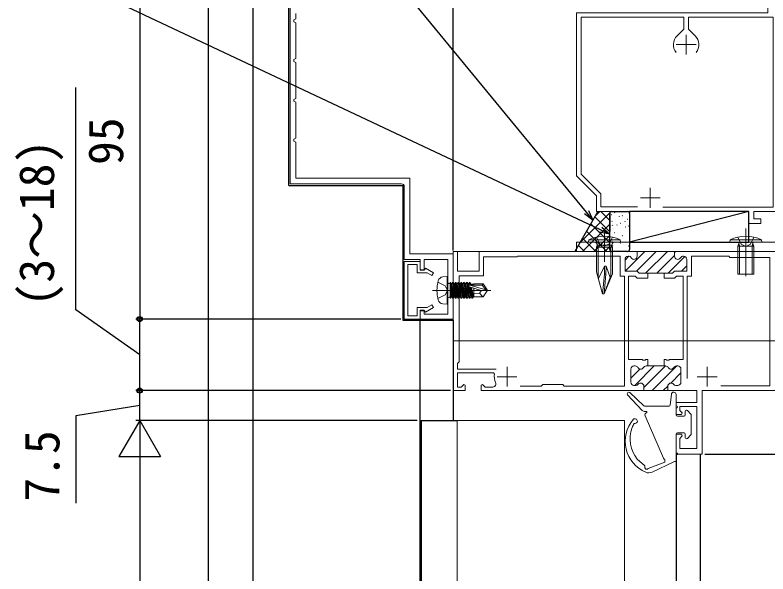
# Model space of a CAD drawing. Units: millimetres, scale not verified. Extents: x -525 to 525, y -783 to 779.
# Drawn here: x -344.1 to -154.9, y 256.7 to 397.3 of the extents above; entities that cross this region are included whole.
import ezdxf
from ezdxf.enums import TextEntityAlignment as Align

# ---------------------------------------------------------------- set-up
doc = ezdxf.new("R2010")
doc.units = ezdxf.units.MM
doc.header["$LTSCALE"] = 4
for name, color, linetype, lineweight in [('0-2_YKK_11', 211, 'Continuous', 18), ('0-3_YKK_11E', 4, 'Continuous', 18), ('0-5_YKK_13', 4, 'Continuous', 18)]:
    doc.layers.add(name, color=color, linetype=linetype, lineweight=lineweight)
for name, color, linetype in [('0-4_YKK_12', 2, 'Continuous'), ('0-6_YKK_D', 6, 'Continuous'), ('0-8_YSS_K', 3, 'Continuous')]:
    doc.layers.add(name, color=color, linetype=linetype)
doc.styles.add('ＭＳ ゴシック', font='')
doc.styles.get('ＭＳ ゴシック').set_extended_font_data('MS Gothic')

msp = doc.modelspace()

# ---------------------------------------------------------------- linework, layer by layer
at = {"layer": '0-2_YKK_11'}
for p, q in [((-190.701, 332.907), (-185.778, 337.829)), ((-187.95, 332.829), (-182.95, 337.829)), ((-185.621, 332.329), (-180.121, 337.829)), ((-182.793, 332.329), (-178.35, 336.772)), ((-190.8, 335.636), (-189.816, 336.62)), ((-190, 336.629), (-189.935, 336.629)), ((-190, 336.629), (-189.935, 336.629)), ((-179.964, 332.329), (-175.747, 336.547)), ((-176.1, 336.629), (-176.164, 336.629)), ((-176.164, 336.629), (-176.1, 336.629)), ((-176.636, 332.829), (-175.3, 334.166)), ((-220.45, 308.829), (-220.45, 303.829)), ((-188.55, 309.029), (-188.235, 309.029)), ((-188.55, 309.029), (-188.235, 309.029)), ((-188.365, 304.129), (-183.465, 309.029)), ((-186.05, 303.617), (-180.637, 309.029)), ((-184.009, 302.829), (-177.809, 309.029)), ((-177.55, 309.029), (-177.864, 309.029)), ((-177.864, 309.029), (-177.55, 309.029)), ((-170.15, 308.829), (-170.15, 303.829)), ((-189.35, 305.973), (-187.064, 308.259)), ((-189.35, 304.929), (-189.35, 308.229)), ((-189.35, 304.929), (-189.35, 308.229)), ((-179.281, 304.729), (-176.75, 307.26)), ((-176.75, 304.929), (-176.75, 308.229)), ((-176.75, 308.229), (-176.75, 304.929)), ((-222.95, 306.329), (-217.95, 306.329)), ((-172.65, 306.329), (-167.65, 306.329)), ((-188.099, 304.129), (-188.55, 304.129)), ((-188.099, 304.129), (-188.55, 304.129)), ((-181.18, 302.829), (-180.049, 303.96)), ((-180.05, 303.929), (-180.05, 302.829)), ((-178.001, 304.129), (-177.55, 304.129)), ((-177.55, 304.129), (-178.001, 304.129))]:
    msp.add_line(p, q, dxfattribs=at)
at = {"layer": '0-2_YKK_11', "color": 30}
for points in [[(-274.95, 415.83), (-274.95, 354.83), (-246.95, 354.83)], [(-246.25, 354.13), (-246.25, 335.83), (-242.25, 335.83), (-242.25, 333.13), (-241.25, 333.13), (-241.25, 335.83), (-235.35, 335.83), (-235.35, 322.03), (-241.25, 322.03), (-241.25, 323.03), (-242.25, 323.03), (-242.25, 320.83), (-233.95, 320.83), (-233.95, 337.23), (-244.85, 337.23), (-244.85, 356.23), (-273.55, 356.23), (-273.55, 365.33), (-274.05, 365.585), (-274.05, 366.075), (-273.55, 366.33), (-273.55, 375.33), (-274.05, 375.585), (-274.05, 376.075), (-273.55, 376.33), (-273.55, 385.326), (-274.05, 385.581), (-274.05, 386.071), (-273.55, 386.326), (-273.55, 395.33), (-274.05, 395.585), (-274.05, 396.075), (-273.55, 396.33), (-273.55, 397.63)]]:
    msp.add_lwpolyline(points, dxfattribs=at)
at = {"layer": '0-2_YKK_11'}
for points in [[(-187.75, 336.629), (-187.75, 337.829), (-227.45, 337.829), (-227.45, 332.829), (-232.85, 332.829), (-232.85, 337.829), (-233.95, 337.829), (-233.95, 302.829), (-230.95, 302.829), (-230.95, 304.23), (-231.32, 304.383), (-231.974, 303.729), (-232.85, 303.729), (-232.85, 307.329), (-223.879, 307.329), (-223.585, 306.969)], [(-187.75, 336.629), (-187.75, 337.829), (-178.05, 337.829), (-152.95, 337.829)], [(-217.103, 303.929), (-211.85, 303.929), (-211.45, 304.329), (-206.45, 304.329), (-206.05, 303.929), (-190.95, 303.929), (-190.95, 331.629), (-192, 331.629), (-192, 336.629), (-217.75, 336.629), (-217.95, 336.429), (-226.35, 336.429), (-226.35, 331.729), (-232.45, 331.729), (-232.45, 310.029), (-232.85, 309.629), (-232.85, 308.229), (-223.171, 308.229)], [(-185.464, 309.029), (-185.1, 309.029), (-185.1, 310.629), (-185.591, 310.629), (-185.775, 310.509), (-186.325, 310.509), (-186.508, 310.629), (-189.95, 310.629), (-189.95, 331.629), (-188.247, 331.629), (-187.747, 331.129), (-185.1, 331.129), (-185.1, 332.329), (-187.25, 332.329), (-187.75, 332.829), (-190.8, 332.829), (-190.8, 335.829)], [(-175.3, 335.829), (-175.3, 332.829), (-178.35, 332.829), (-178.85, 332.329), (-181, 332.329), (-185.1, 332.329), (-187.25, 332.329), (-187.75, 332.829), (-190.8, 332.829), (-190.8, 335.829)], [(-180.635, 309.029), (-181, 309.029), (-181, 310.629), (-180.508, 310.629), (-180.325, 310.509), (-179.775, 310.509), (-179.591, 310.629), (-176.15, 310.629), (-176.15, 331.629), (-177.853, 331.629), (-178.353, 331.129), (-181, 331.129), (-181, 332.329), (-178.85, 332.329), (-178.35, 332.829), (-175.3, 332.829), (-175.3, 335.829)], [(-175.15, 305.829), (-175.15, 331.629), (-174.1, 331.629), (-174.1, 336.629), (-164.75, 336.629), (-164.45, 336.329), (-154.45, 336.329), (-154.45, 304.029), (-166.751, 304.029)], [(-185.464, 309.029), (-185.1, 309.029), (-181, 309.029), (-180.635, 309.029)], [(-224.022, 303.729), (-225.925, 303.729), (-226.579, 304.383), (-226.95, 304.23), (-226.95, 302.829)], [(-226.95, 302.829), (-186.05, 302.829), (-186.05, 303.929)], [(-180.05, 302.829), (-186.05, 302.829), (-186.05, 303.929)], [(-152.95, 302.829), (-171.45, 302.829), (-171.45, 286.829), (-177.95, 286.829), (-177.95, 291.829), (-176.572, 291.829), (-176.414, 291.441), (-177.05, 290.805), (-177.05, 288.229), (-172.75, 288.229), (-172.75, 298.829), (-177.05, 298.829), (-177.05, 297.854), (-176.413, 297.217), (-176.574, 296.829), (-177.95, 296.829), (-177.95, 299.829), (-172.75, 299.829), (-172.75, 302.829), (-180.05, 302.829), (-180.05, 303.929)]]:
    msp.add_lwpolyline(points, dxfattribs=at)
msp.add_lwpolyline([(-178.35, 336.629), (-178.35, 337.529), (-178.05, 337.829), (-178.35, 337.529)], close=True, dxfattribs=at)
at = {"layer": '0-2_YKK_11', "color": 30}
msp.add_lwpolyline([(-246.25, 335.33), (-246.25, 320.83), (-242.25, 320.83), (-242.25, 322.93), (-241.15, 322.93), (-240.934, 322.556), (-238.95, 323.702), (-239.35, 324.395), (-240.502, 323.73), (-243.05, 323.73), (-243.05, 321.63), (-245.35, 321.63), (-245.35, 334.53), (-243.05, 334.53), (-243.05, 332.43), (-240.502, 332.43), (-239.35, 331.764), (-238.95, 332.457), (-240.934, 333.603), (-241.15, 333.23), (-242.25, 333.23), (-242.25, 335.33)], close=True, dxfattribs=at)
msp.add_arc((-246.95, 354.13), 0.7, 0.00001, 89.99999, dxfattribs=at)
at = {"layer": '0-2_YKK_11'}
for centre, radius, start, end in [((-190, 335.829), 0.8, 90.00001, 179.99999), ((-190, 335.829), 0.8, 90.00001, 179.99999), ((-189.935, 335.829), 0.8, 30.00001, 90.00004), ((-189.935, 335.829), 0.8, 30.00001, 90.00004), ((-188.55, 336.629), 0.8, 210, 0.00001), ((-188.55, 336.629), 0.8, 210, 0.00001), ((-177.55, 336.629), 0.8, 179.99999, 330), ((-177.55, 336.629), 0.8, 179.99999, 330), ((-176.164, 335.829), 0.8, 89.99996, 149.99999), ((-176.164, 335.829), 0.8, 89.99996, 149.99999), ((-176.1, 335.829), 0.8, 0.00001, 89.99999), ((-176.1, 335.829), 0.8, 0.00001, 89.99999), ((-188.55, 308.229), 0.8, 90.00001, 179.99999), ((-188.55, 308.229), 0.8, 90.00001, 179.99999), ((-188.235, 308.229), 0.8, 30.00001, 90.00004), ((-188.235, 308.229), 0.8, 30.00001, 90.00004), ((-186.85, 309.029), 0.8, 210, 330), ((-186.85, 309.029), 0.8, 210, 330), ((-185.464, 308.229), 0.8, 89.99996, 149.99999), ((-185.464, 308.229), 0.8, 89.99996, 149.99999), ((-180.635, 308.229), 0.8, 30.00001, 90.00004), ((-180.635, 308.229), 0.8, 30.00001, 90.00004), ((-179.25, 309.029), 0.8, 210, 330), ((-179.25, 309.029), 0.8, 210, 330), ((-177.864, 308.229), 0.8, 89.99996, 149.99999), ((-177.864, 308.229), 0.8, 89.99996, 149.99999), ((-177.55, 308.229), 0.8, 0.00001, 89.99999), ((-177.55, 308.229), 0.8, 0.00001, 89.99999), ((-220.45, 306.329), 3.2, 168.46306, 206.74369), ((-224.022, 304.529), 0.8, 269.99998, 26.74369), ((-188.55, 304.929), 0.8, 180.00001, 269.99999), ((-188.55, 304.929), 0.8, 180.00001, 269.99999), ((-186.85, 303.929), 0.8, 0.00001, 141.31781), ((-186.85, 303.929), 0.8, 0.00001, 141.31781), ((-179.25, 303.929), 0.8, 38.68219, 179.99999), ((-179.25, 303.929), 0.8, 38.68219, 179.99999), ((-177.55, 304.929), 0.8, 270.00001, 359.99999), ((-177.55, 304.929), 0.8, 270.00001, 359.99999), ((-188.099, 304.929), 0.8, 269.99999, 321.31781), ((-188.099, 304.929), 0.8, 269.99999, 321.31781), ((-178.001, 304.929), 0.8, 218.68219, 270.00001), ((-178.001, 304.929), 0.8, 218.68219, 270.00001)]:
    msp.add_arc(centre, radius, start, end, dxfattribs=at)
at = {"layer": '0-3_YKK_11E'}
for p, q in [((-175.449, 392.33), (-175.449, 387.33)), ((-177.949, 389.83), (-172.949, 389.83)), ((-184.449, 353.83), (-184.449, 348.83)), ((-186.949, 351.33), (-181.949, 351.33))]:
    msp.add_line(p, q, dxfattribs=at)
for points in [[(-152.449, 417.83), (-154.949, 417.83), (-154.949, 397.83), (-202.949, 397.83), (-202.949, 356.83), (-197.949, 351.83), (-197.949, 347.83), (-166.649, 347.83), (-159.649, 347.83), (-159.649, 344.83), (-156.649, 344.83), (-156.649, 346.03), (-158.449, 346.03), (-158.449, 347.83), (-146.649, 347.83)], [(-177.712, 392.093), (-176.049, 393.756), (-176.049, 396.73), (-201.849, 396.73), (-201.849, 357.286), (-196.849, 352.286), (-196.849, 349.03), (-187.682, 349.03)], [(-181.274, 348.93), (-153.549, 348.93), (-153.549, 396.73), (-174.849, 396.73), (-174.849, 393.756), (-173.187, 392.093)]]:
    msp.add_lwpolyline(points, dxfattribs=at)
for start, end in [(135, 218.3665), (321.63348, 44.99999)]:
    msp.add_arc((-175.449, 389.83), 3.2, start, end, dxfattribs=at)
at = {"layer": '0-4_YKK_12'}
for p, q in [((-295.448, 117.057), (-295.448, 416.23)), ((-275.238, 354.43), (-275.238, 416.23)), ((-284.251, 117.057), (-284.251, 400.73)), ((-275.238, 354.43), (-246.55, 354.43)), ((-246.55, 320.43), (-246.55, 354.43)), ((-233.95, 320.43), (-246.55, 320.43)), ((-242.25, 117.057), (-242.25, 320.43)), ((-233.95, 320.53), (-233.95, 295.33)), ((-242.049, 295.33), (-242.049, 117.057)), ((-242.049, 295.33), (-232.949, 295.33)), ((-177.95, 286.829), (-177.95, 117.057)), ((-171.949, 286.829), (-171.949, 117.057))]:
    msp.add_line(p, q, dxfattribs=at)
at = {"layer": '0-5_YKK_13'}
for p, q in [((-195.95, 335.202), (-195.95, 342.555)), ((-160.45, 343.63), (-160.45, 331.642)), ((-160.45, 331.616), (-160.45, 342.555)), ((-164.45, 340.13), (-164.393, 340.772)), ((-162.45, 332.13), (-162.45, 339.13)), ((-197.492, 331.02), (-195.949, 334.13)), ((-195.949, 334.138), (-195.991, 332.13)), ((-194.537, 331.282), (-195.549, 334.13)), ((-235.45, 331.53), (-236.569, 331.432)), ((-235.45, 331.53), (-235.45, 324.53)), ((-195.993, 332.13), (-196.45, 327.13)), ((-195.993, 332.13), (-195.591, 332.13)), ((-162.45, 332.13), (-158.45, 332.13)), ((-234.95, 329.76), (-234.75, 329.76)), ((-234.75, 330.009), (-234.75, 326.051)), ((-234.75, 330.009), (-234.662, 330.009)), ((-233.962, 326.051), (-234.662, 330.009)), ((-234.662, 330.009), (-234.444, 329.63)), ((-234.444, 329.63), (-233.744, 326.43)), ((-234.356, 329.63), (-234.444, 329.63)), ((-234.137, 330.009), (-234.356, 329.63)), ((-233.656, 326.43), (-234.356, 329.63)), ((-234.137, 330.009), (-233.962, 330.009)), ((-233.262, 326.051), (-233.962, 330.009)), ((-233.962, 330.009), (-233.744, 329.63)), ((-233.744, 329.63), (-233.044, 326.43)), ((-233.656, 329.63), (-233.744, 329.63)), ((-233.437, 330.009), (-233.656, 329.63)), ((-232.956, 329.63), (-233.044, 329.63)), ((-232.737, 330.009), (-232.956, 329.63)), ((-232.256, 326.43), (-232.956, 329.63)), ((-232.737, 330.009), (-232.562, 330.009)), ((-232.737, 330.009), (-232.037, 326.051)), ((-232.562, 330.009), (-232.344, 329.63)), ((-231.862, 326.051), (-232.562, 330.009)), ((-232.344, 329.63), (-231.644, 326.43)), ((-232.256, 329.63), (-232.344, 329.63)), ((-232.037, 330.009), (-232.256, 329.63)), ((-231.556, 326.43), (-232.256, 329.63)), ((-232.037, 330.009), (-231.337, 326.051)), ((-232.037, 330.009), (-231.862, 330.009)), ((-231.862, 330.009), (-231.644, 329.63)), ((-231.162, 326.051), (-231.862, 330.009)), ((-231.644, 329.63), (-230.944, 326.43)), ((-231.556, 329.63), (-231.644, 329.63)), ((-231.337, 330.009), (-231.556, 329.63)), ((-230.856, 326.43), (-231.556, 329.63)), ((-231.337, 330.009), (-230.637, 326.051)), ((-231.337, 330.009), (-231.162, 330.009)), ((-231.162, 330.009), (-230.944, 329.63)), ((-230.462, 326.051), (-231.162, 330.009)), ((-230.944, 329.63), (-230.244, 326.43)), ((-230.856, 329.63), (-230.944, 329.63)), ((-230.637, 330.009), (-230.856, 329.63)), ((-230.156, 326.43), (-230.856, 329.63)), ((-230.637, 330.009), (-229.937, 326.051)), ((-230.637, 330.009), (-230.462, 330.009)), ((-230.462, 330.009), (-230.244, 329.63)), ((-229.762, 326.051), (-230.462, 330.009)), ((-230.244, 329.63), (-229.544, 326.43)), ((-230.156, 329.63), (-230.244, 329.63)), ((-229.937, 330.009), (-230.156, 329.63)), ((-229.456, 326.43), (-230.156, 329.63)), ((-229.937, 330.009), (-229.825, 329.379)), ((-229.937, 330.009), (-229.762, 330.009)), ((-229.651, 329.38), (-229.762, 330.009)), ((-228.75, 329.63), (-229.544, 329.63)), ((-228.75, 329.68), (-228.75, 329.38)), ((-226.655, 329.38), (-225.811, 328.18)), ((-226.461, 329.68), (-225.45, 328.18)), ((-239.203, 328.03), (-224.52, 328.03)), ((-234.75, 327.829), (-234.444, 326.43)), ((-226.956, 328.03), (-229.856, 328.889)), ((-229.732, 328.852), (-229.237, 326.051)), ((-229.062, 326.051), (-229.548, 328.798)), ((-229.349, 328.739), (-228.844, 326.43)), ((-228.75, 328.561), (-228.75, 326.38)), ((-227.35, 327.33), (-226.538, 326.38)), ((-226.956, 328.03), (-225.45, 328.03)), ((-226.956, 328.03), (-225.45, 327.88)), ((-226.461, 326.38), (-225.45, 327.88)), ((-225.811, 328.18), (-225.45, 328.18)), ((-225.45, 328.18), (-225.45, 327.88)), ((-234.95, 326.3), (-234.75, 326.3)), ((-234.662, 326.051), (-234.444, 326.43)), ((-234.356, 326.43), (-234.444, 326.43)), ((-233.962, 326.051), (-233.744, 326.43)), ((-233.656, 326.43), (-233.744, 326.43)), ((-233.437, 326.051), (-233.262, 326.051)), ((-233.262, 326.051), (-233.044, 326.43)), ((-232.956, 326.43), (-233.044, 326.43)), ((-232.562, 326.051), (-232.344, 326.43)), ((-232.256, 326.43), (-232.344, 326.43)), ((-232.037, 326.051), (-232.256, 326.43)), ((-232.037, 326.051), (-231.862, 326.051)), ((-231.862, 326.051), (-231.644, 326.43)), ((-231.556, 326.43), (-231.644, 326.43)), ((-231.337, 326.051), (-231.556, 326.43)), ((-231.337, 326.051), (-231.162, 326.051)), ((-231.162, 326.051), (-230.944, 326.43)), ((-230.856, 326.43), (-230.944, 326.43)), ((-230.637, 326.051), (-230.856, 326.43)), ((-230.637, 326.051), (-230.462, 326.051)), ((-230.462, 326.051), (-230.244, 326.43)), ((-230.156, 326.43), (-230.244, 326.43)), ((-229.937, 326.051), (-230.156, 326.43)), ((-229.937, 326.051), (-229.762, 326.051)), ((-229.762, 326.051), (-229.544, 326.43)), ((-229.456, 326.43), (-229.544, 326.43)), ((-229.237, 326.051), (-229.456, 326.43)), ((-229.237, 326.051), (-229.062, 326.051)), ((-229.062, 326.051), (-228.844, 326.43)), ((-228.756, 326.43), (-228.844, 326.43)), ((-228.75, 326.38), (-226.461, 326.38)), ((-235.45, 324.53), (-236.569, 324.628)), ((-186.506, 297.849), (-190.142, 301.757)), ((-186.036, 299.011), (-189.576, 302.322)), ((-179.421, 299.199), (-179.146, 301.891)), ((-177.949, 299.03), (-177.949, 301.83)), ((-179.72, 298.93), (-185.831, 298.93)), ((-185.343, 297.53), (-185.773, 297.53)), ((-185.399, 297.53), (-185.773, 297.53)), ((-185.343, 297.53), (-185.343, 297.311)), ((-177.949, 296.73), (-177.949, 298.43)), ((-175.649, 296.73), (-175.649, 297.63)), ((-174.237, 296.942), (-175.137, 297.842)), ((-190.949, 117.057), (-190.949, 295.33)), ((-185.74, 296.484), (-181.163, 285.803)), ((-175.949, 296.43), (-177.649, 296.43)), ((-174.149, 296.73), (-174.149, 291.93)), ((-177.949, 287.08), (-177.949, 291.93)), ((-175.949, 292.23), (-177.649, 292.23)), ((-175.649, 291.03), (-175.649, 291.93)), ((-174.237, 291.718), (-175.137, 290.818)), ((-177.953, 285.105), (-177.949, 286.78)), ((-177.649, 287.08), (-177.949, 287.08)), ((-177.649, 286.78), (-177.949, 286.78)), ((-177.649, 286.78), (-177.649, 287.08)), ((-187.72, 285.618), (-185.91, 284.02)), ((-184.98, 283.197), (-180.765, 284.832)), ((-178.325, 284.967), (-183.976, 282.334)), ((-180.765, 285.468), (-180.765, 284.832))]:
    msp.add_line(p, q, dxfattribs=at)
at = {"layer": '0-5_YKK_13', "color": 80}
msp.add_line((-202.95, 337.83), (-152.95, 337.83), dxfattribs=at)
at = {"layer": '0-5_YKK_13'}
for points in [[(-199.95, 340.13), (-191.95, 340.13), (-192.006, 340.772), (-199.893, 340.772)], [(-233.95, 337.83), (-152.95, 337.83), (-152.95, 315.329), (-233.95, 315.329)]]:
    msp.add_lwpolyline(points, close=True, dxfattribs=at)
for points in [[(-197.95, 341.441), (-197.095, 339.726), (-195.95, 339.118), (-194.805, 339.726), (-193.95, 341.441)], [(-164.45, 340.13), (-156.45, 340.13), (-156.506, 340.772), (-164.393, 340.772)], [(-162.45, 341.417), (-161.595, 339.687), (-160.45, 339.078), (-159.305, 339.687), (-158.45, 341.417)], [(-194.073, 339.425), (-193.95, 338.93), (-193.95, 332.197), (-196.049, 327.13), (-196.45, 327.13), (-197.95, 332.728), (-197.95, 338.93), (-193.95, 338.93)], [(-197.571, 331.313), (-197.571, 338.93), (-197.826, 339.425), (-197.95, 338.93)], [(-195.95, 334.13), (-195.549, 334.13), (-195.591, 332.13), (-196.049, 327.13), (-194.537, 331.282), (-194.329, 331.282), (-194.329, 338.93), (-194.073, 339.425), (-197.826, 339.425)], [(-158.45, 332.13), (-158.45, 339.13), (-162.45, 339.13), (-162.191, 339.863), (-162.38, 340.13)], [(-162.181, 339.956), (-162.071, 339.13), (-162.071, 332.13)], [(-158.718, 339.956), (-158.829, 339.13), (-158.829, 332.13)], [(-158.45, 339.13), (-158.708, 339.863), (-158.52, 340.13)], [(-237.813, 330.08), (-235.998, 329.175), (-235.389, 328.03)], [(-234.75, 329.515), (-234.137, 326.051), (-233.962, 326.051)], [(-234.137, 330.009), (-233.437, 326.051), (-233.656, 326.43)], [(-232.737, 326.051), (-232.956, 326.43), (-233.656, 329.63)], [(-233.437, 330.009), (-232.737, 326.051), (-232.562, 326.051), (-233.262, 330.009)], [(-233.437, 330.009), (-233.262, 330.009), (-233.044, 329.63), (-232.344, 326.43)], [(-225.811, 328.18), (-229.801, 329.38), (-226.655, 329.38)], [(-229.762, 330.009), (-229.544, 329.63), (-229.489, 329.38)], [(-228.75, 329.68), (-226.461, 329.68), (-226.655, 329.38)], [(-237.813, 325.98), (-235.998, 326.885), (-235.389, 328.03)], [(-234.137, 326.051), (-234.356, 326.43), (-234.75, 328.23)], [(-226.849, 328.03), (-227.35, 327.33), (-228.75, 327.19)], [(-234.75, 326.051), (-234.662, 326.051), (-234.75, 326.544)], [(-190.949, 295.33), (-232.949, 295.33), (-232.949, 117.057)]]:
    msp.add_lwpolyline(points, dxfattribs=at)
at = {"layer": '0-5_YKK_13', "color": 80}
msp.add_lwpolyline([(-202.95, 337.83), (-202.95, 340.13), (-152.95, 340.13)], dxfattribs=at)
at = {"layer": '0-5_YKK_13'}
for centre, radius, start, end in [((-195.95, 332.13), 9.5, 65.47225, 114.52775), ((-160.45, 332.13), 9.5, 65.47227, 114.52771), ((-198.417, 339.53), 0.6, 349.90903, 90), ((-193.483, 339.53), 0.6, 90, 190.09093), ((-236.456, 330.137), 1.3, 95, 164.11915), ((-229.05, 328.03), 9, 164.11915, 195.88085), ((-234.95, 330.26), 0.5, 180, 270), ((-229.801, 329.131), 0.248, 90, 257.19096), ((-236.456, 325.923), 1.3, 195.88085, 265), ((-234.95, 325.8), 0.5, 90, 180), ((-189.849, 302.03), 0.4, 46.91459, 222.93266), ((-178.549, 301.83), 0.6, 0, 174.15516), ((-185.831, 299.23), 0.3, 226.91459, 270), ((-179.72, 299.23), 0.3, 270, 354.15516), ((-177.949, 298.73), 0.3, 270, 90), ((-185.773, 298.53), 1, 222.93266, 270), ((-185.193, 296.73), 0.6, 104.47751, 204.15731), ((-175.349, 297.63), 0.3, 45, 180), ((-182.31, 290.082), 8.444, 139.60262, 247.07252), ((-188.291, 295.157), 0.6, 250.18504, 138.50831), ((-177.649, 296.73), 0.3, 180, 270), ((-175.949, 296.73), 0.3, 270, 0), ((-174.449, 296.73), 0.3, 0, 45), ((-181.661, 290.656), 7.881, 158.73447, 219.74648), ((-181.539, 290.642), 8, 150.40359, 158.95261), ((-177.649, 291.93), 0.3, 90, 180), ((-175.949, 291.93), 0.3, 0, 90), ((-174.449, 291.93), 0.3, 315, 0), ((-175.349, 291.03), 0.3, 180, 315), ((-180.615, 286.049), 0.6, 204.15731, 255.52249), ((-186.108, 283.795), 0.3, 340.58801, 48.5637), ((-178.218, 285.247), 0.3, 248.96036, 331.77961), ((-185.354, 283.529), 0.5, 160.58801, 300.37627), ((-185.354, 283.529), 0.5, 178.58801, 318.37627), ((-184.82, 284.147), 2, 247.07252, 294.98416)]:
    msp.add_arc(centre, radius, start, end, dxfattribs=at)
at = {"layer": '0-6_YKK_D'}
for p, q in [((-233.95, 338.03), (-233.95, 473.43)), ((-233.95, 338.53), (-233.95, 473.43)), ((-312.749, 415.83), (-312.749, 320.83)), ((-247.1, 320.83), (-313.749, 320.83)), ((-247.1, 320.83), (-313.749, 320.83)), ((-312.749, 302.83), (-312.749, 320.83)), ((-234.65, 302.83), (-313.749, 302.83)), ((-255.543, 302.83), (-313.749, 302.83)), ((-312.749, 295.33), (-312.749, 302.83)), ((-312.749, 295.33), (-317.999, 286.236)), ((-243.049, 295.33), (-313.749, 295.33)), ((-254.448, 295.33), (-313.749, 295.33)), ((-312.749, 295.33), (-307.499, 286.236)), ((-312.749, 295.33), (-312.749, 277.143)), ((-317.999, 286.236), (-307.499, 286.236)), ((-170.75, 286.829), (17.551, 286.829)), ((-312.749, 284.83), (-312.749, -90.17))]:
    msp.add_line(p, q, dxfattribs=at)
for points in [[(-198.869, 345.717), (-200.489, 347.687), (-324.072, 497.984)], [(-194.646, 342.203), (-196.953, 343.291), (-340.193, 410.867)], [(-312.749, 311.83), (-328.764, 323.104), (-328.764, 379.082)], [(-199.961, 348.121), (-198.869, 345.717), (-201.017, 347.253)], [(-196.661, 343.909), (-194.646, 342.203), (-197.244, 342.673)], [(-312.749, 299.08), (-328.764, 296.492), (-328.764, 274.537)]]:
    msp.add_lwpolyline(points, dxfattribs=at)
for centre, radius in [((-312.749, 320.83), 0.637), ((-312.749, 320.83), 0.478), ((-312.749, 302.83), 0.637), ((-312.749, 302.83), 0.478)]:
    msp.add_circle(centre, radius, dxfattribs=at)
at = {"layer": '0-8_YSS_K'}
for p, q in [((-197.649, 347.83), (-203.423, 337.83)), ((-202.185, 339.975), (-194.649, 347.51)), ((-194.648, 342.794), (-198.394, 346.54)), ((-198.321, 346.667), (-197.158, 347.83)), ((-194.649, 345.623), (-196.855, 347.83)), ((-194.649, 347.83), (-191.649, 347.83)), ((-194.649, 347.83), (-194.649, 342.83)), ((-194.646, 338.33), (-194.646, 347.33)), ((-194.27, 347.086), (-194.226, 347.11)), ((-194.146, 347.83), (-190.146, 347.83)), ((-193.479, 347.802), (-193.473, 347.809)), ((-193.427, 347.572), (-193.383, 347.596)), ((-192.193, 346.654), (-192.149, 346.678)), ((-191.582, 346.892), (-191.576, 346.899)), ((-191.403, 346.838), (-191.359, 346.862)), ((-159.649, 347.83), (-189.646, 340.13)), ((-189.646, 347.33), (-189.646, 338.33)), ((-201.501, 337.83), (-194.648, 344.683)), ((-194.647, 339.965), (-199.429, 344.747)), ((-194.07, 345.381), (-194.027, 345.404)), ((-193.989, 344.348), (-193.942, 344.436)), ((-193.791, 344.426), (-193.784, 344.434)), ((-192.836, 344.462), (-192.792, 344.486)), ((-191.994, 344.948), (-191.95, 344.972)), ((-191.427, 346.08), (-191.42, 346.087)), ((-190.802, 345.378), (-190.756, 345.466)), ((-190.168, 345.92), (-190.124, 345.944)), ((-189.763, 344.909), (-189.756, 344.917)), ((-195.34, 337.83), (-200.465, 342.954)), ((-194.646, 343.499), (-194.618, 343.515)), ((-193.635, 343.614), (-193.628, 343.622)), ((-193.427, 342.572), (-193.383, 342.596)), ((-190.76, 344.03), (-190.716, 344.054)), ((-189.969, 344.214), (-189.925, 344.238)), ((-198.169, 337.83), (-201.5, 341.161)), ((-198.673, 337.83), (-194.647, 341.855)), ((-191.582, 341.892), (-191.576, 341.9)), ((-191.403, 341.838), (-191.359, 341.862)), ((-200.997, 337.83), (-202.535, 339.368)), ((-195.844, 337.83), (-194.647, 339.027)), ((-194.07, 340.381), (-194.027, 340.405)), ((-193.989, 339.348), (-193.942, 339.436)), ((-193.791, 339.427), (-193.784, 339.434)), ((-191.994, 339.948), (-191.95, 339.972)), ((-189.969, 339.214), (-189.925, 339.238)), ((-189.763, 339.91), (-189.756, 339.917)), ((-194.646, 338.499), (-194.618, 338.515)), ((-190.146, 337.83), (-194.146, 337.83))]:
    msp.add_line(p, q, dxfattribs=at)
msp.add_lwpolyline([(-189.646, 340.13), (-159.649, 340.13), (-159.649, 347.83), (-189.646, 347.83)], close=True, dxfattribs=at)
for centre, start, end in [((-194.146, 347.33), 90, 180), ((-190.146, 347.33), 0, 90), ((-194.146, 338.33), 180, 270), ((-190.146, 338.33), 270, 0)]:
    msp.add_arc(centre, 0.5, start, end, dxfattribs=at)

# ---------------------------------------------------------------- texts
at = {"layer": '0-6_YKK_D', "style": 'ＭＳ ゴシック'}
for s, p in [('95', (-314.249, 359.568)), ('(3～18)', (-331.628, 323.991)), ('7.5', (-330.264, 274.878))]:
    msp.add_text(s, height=8.798, rotation=90, dxfattribs=at).set_placement(p, align=Align.BOTTOM_LEFT)

doc.saveas('drawing.dxf')
